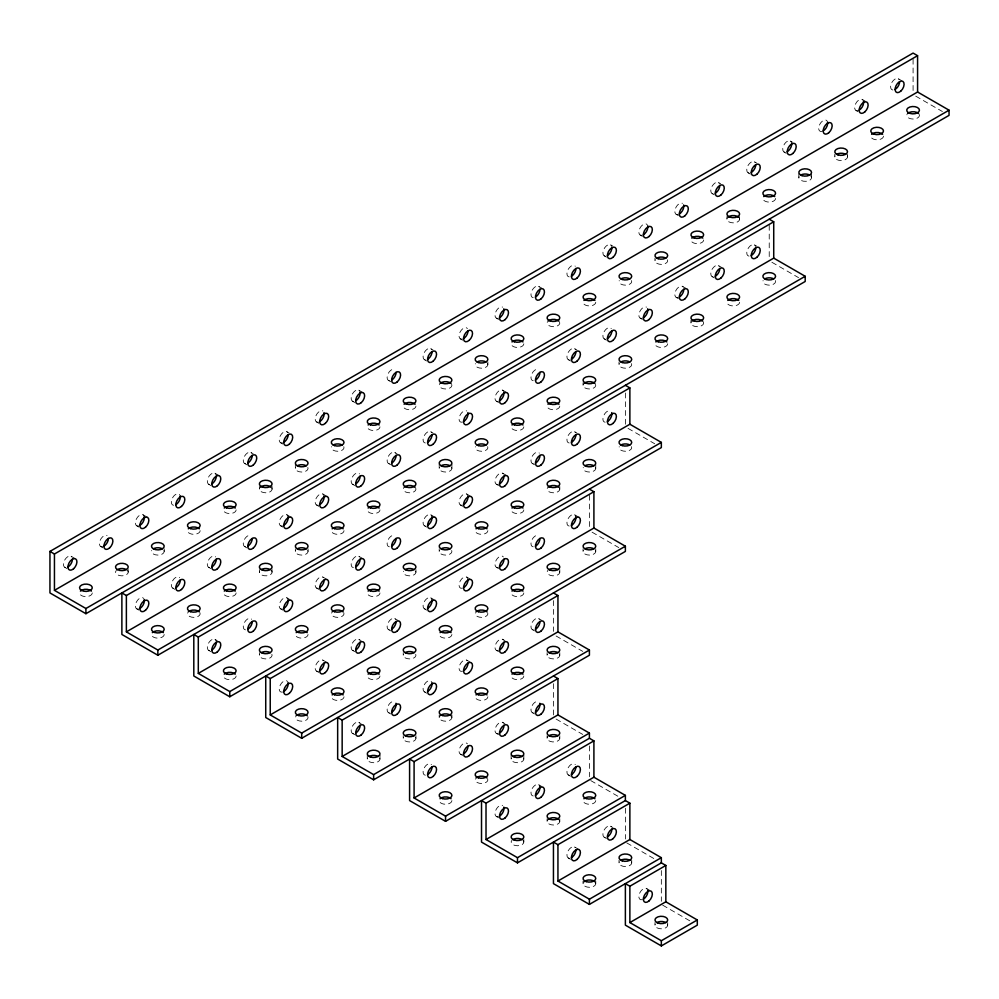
<?xml version="1.0" encoding="UTF-8"?>
<svg xmlns="http://www.w3.org/2000/svg" width="999" height="999" viewBox="0 0 999 999"><rect width="100%" height="100%" fill="white"/><g stroke="black" fill="none" stroke-linecap="round" stroke-linejoin="round"><path stroke-width="0.75" stroke-dasharray="5 3.75" d="M898.288 78.721L901.66 80.669M915.746 96.154L942.394 111.526M862.324 99.488L865.696 101.436M855.956 110.502L858.203 111.801M790.396 141.009L792.644 142.308M784.028 152.023L786.275 153.322M754.432 161.776L756.68 163.074M748.064 172.79L750.311 174.088M718.468 182.542L720.716 183.841M712.1 193.556L714.347 194.855M754.432 244.83L756.68 246.129M771.89 262.262L798.538 277.635M676.136 214.31L678.383 215.609M718.468 265.597L721.84 267.545M640.172 235.077L642.419 236.376M712.1 276.611L714.347 277.909M610.576 244.83L612.824 246.129M682.504 286.363L685.876 288.299M604.208 255.844L606.455 257.143M676.136 297.365L678.383 298.664M640.172 318.132L642.419 319.43M538.648 286.363L542.02 288.299M604.208 338.898L606.455 340.197M574.612 348.651L576.86 349.95M496.316 318.132L498.563 319.43M568.244 359.665L570.491 360.964M628.034 428.371L654.682 443.743M460.352 338.898L462.599 340.197M430.756 348.651L433.004 349.95M502.684 390.172L506.056 392.12M574.612 431.705L576.86 433.004M424.388 359.665L426.635 360.964M496.316 401.186L498.563 402.485M388.424 380.419L390.671 381.718M532.28 463.474L534.527 464.772M358.828 390.172L362.2 392.12M430.756 431.705L433.004 433.004M502.684 473.226L506.056 475.174M574.612 514.76L579.108 517.357M592.07 532.18L618.718 547.564M352.46 401.186L354.707 402.485M496.316 484.24L498.563 485.539M394.792 452.472L397.04 453.771M466.72 493.993L470.092 495.941M316.496 421.953L318.743 423.251M388.424 463.474L390.671 464.772M460.352 505.007L462.599 506.306M286.9 431.705L289.148 433.004M430.756 514.76L435.252 517.357M280.532 442.719L282.779 444.018M352.46 484.24L354.707 485.539M424.388 525.774L426.635 527.072M496.316 567.295L498.563 568.593M250.936 452.472L253.184 453.771M322.864 493.993L326.236 495.941M466.72 577.047L470.092 578.995M538.648 618.581L542.02 620.516M556.106 636.001L582.754 651.385M244.568 463.474L246.815 464.772M316.496 505.007L318.743 506.306M532.28 629.582L534.527 630.881M214.972 473.226L218.344 475.174M286.9 514.76L291.396 517.357M358.828 556.281L362.2 558.229M430.756 597.814L434.128 599.762M502.684 639.335L504.932 640.634M208.604 484.24L210.851 485.539M280.532 525.774L282.779 527.072M424.388 608.828L426.635 610.127M496.316 650.349L498.563 651.648M322.864 577.047L326.236 578.995M394.792 618.581L398.164 620.516M466.72 660.102L470.092 662.05M556.106 719.055L582.754 734.44M244.568 546.528L246.815 547.827M316.496 588.061L318.743 589.36M388.424 629.582L390.671 630.881M532.28 712.637L534.527 713.935M143.044 514.76L147.54 517.357M286.9 597.814L290.272 599.762M358.828 639.335L361.076 640.634M502.684 722.389L504.932 723.688M590.746 780.581L618.718 796.727M136.676 525.774L138.923 527.072M208.604 567.295L210.851 568.593M280.532 608.828L282.779 610.127M352.46 650.349L354.707 651.648M424.388 691.882L426.635 693.181M496.316 733.403L498.563 734.702M568.244 774.937L570.491 776.235M322.864 660.102L326.236 662.05M538.648 784.69L542.02 786.638M610.576 826.21L612.824 827.509M626.71 842.869L654.682 859.015M100.712 546.528L102.959 547.827M172.64 588.061L174.887 589.36M316.496 671.116L318.743 672.414M388.424 712.637L390.671 713.935M460.352 754.17L462.599 755.469M604.208 837.224L606.455 838.523M71.116 556.281L74.488 558.229M214.972 639.335L217.22 640.634M358.828 722.389L361.076 723.688M574.612 846.977L577.984 848.925M646.54 888.498L649.912 890.446M662.674 905.156L690.646 921.315M64.748 567.295L66.995 568.593M136.676 608.828L138.923 610.127M208.604 650.349L210.851 651.648M352.46 733.403L354.707 734.702M496.316 816.458L498.563 817.756M568.244 857.991L570.491 859.29M913.086 59.228L913.086 93.069M847.514 154.308L847.514 156.905M834.802 154.308L834.802 156.905M811.55 173.776L811.55 177.66M798.838 173.776L798.838 177.66M769.23 225.337L769.23 257.642M739.622 216.596L739.622 219.193M726.91 216.596L726.91 219.193M690.946 320.417L690.946 323.014M667.694 922.564L667.694 925.149M661.338 870.554L661.338 901.31M654.982 258.129L654.982 260.714M654.982 922.564L654.982 925.149M631.73 860.264L631.73 862.861M625.374 392.994L625.374 425.287M625.374 808.266L625.374 839.023M619.018 361.938L619.018 364.535M619.018 860.264L619.018 862.861M595.766 464.46L595.766 468.356M595.766 548.813L595.766 551.411M595.766 881.031L595.766 883.628M589.41 495.267L589.41 527.572M589.41 745.966L589.41 776.735M583.054 382.704L583.054 385.302M583.054 548.813L583.054 551.411M583.054 881.031L583.054 883.628M559.802 486.525L559.802 489.123M559.802 569.58L559.802 572.177M559.802 652.634L559.802 655.232M559.802 735.689L559.802 738.286M559.802 818.743L559.802 821.34M553.446 600.624L553.446 631.393M553.446 683.678L553.446 715.983M547.09 652.634L547.09 655.232M547.09 735.689L547.09 738.286M547.09 818.743L547.09 821.34M523.838 755.157L523.838 759.04M523.838 839.51L523.838 842.095M511.126 755.157L511.126 759.04M487.874 361.938L487.874 364.535M451.91 464.46L451.91 468.356M451.91 714.922L451.91 717.519M439.198 464.46L439.198 468.356M439.198 548.813L439.198 551.411M439.198 714.922L439.198 717.519M415.946 569.58L415.946 572.177M415.946 735.689L415.946 738.286M403.234 652.634L403.234 655.232M403.234 735.689L403.234 738.286M379.982 755.157L379.982 759.04M367.27 755.157L367.27 759.04M308.054 548.813L308.054 551.411M295.342 464.46L295.342 468.356M295.342 548.813L295.342 551.411M272.09 486.525L272.09 489.123M272.09 569.58L272.09 572.177M259.378 486.525L259.378 489.123M259.378 569.58L259.378 572.177M259.378 652.634L259.378 655.232M164.198 548.813L164.198 551.411M128.234 569.58L128.234 572.177M102.735 546.715A6.356 3.671 -60 0 1 100 540.684A6.356 3.671 -60 0 1 107.08 535.526M127.385 570.342A6.356 3.671 0 0 1 121.878 575.849A6.356 3.671 0 0 1 116.371 570.342M92.27 592.931A6.356 3.671 0 0 1 85.914 596.603A6.356 3.671 0 0 1 79.558 592.931M65.684 567.582A6.356 3.671 -60 0 1 64.748 559.952A6.356 3.671 -60 0 1 71.828 556.942M163.986 550.461A6.356 3.671 0 0 1 157.842 555.082A6.356 3.671 0 0 1 151.698 550.461M236.126 509.877A6.356 3.671 0 0 1 229.77 513.548A6.356 3.671 0 0 1 223.414 509.877M209.54 484.527A6.356 3.671 -60 0 1 209.053 476.198A6.356 3.671 -60 0 1 216.134 474.887M200.162 530.644A6.356 3.671 0 0 1 193.806 534.315A6.356 3.671 0 0 1 187.45 530.644M138.699 525.949A6.356 3.671 -60 0 1 136.289 519.168A6.356 3.671 -60 0 1 143.756 515.422M389.36 380.706A6.356 3.671 -60 0 1 388.037 373.813A6.356 3.671 -60 0 1 394.792 369.418M425.324 359.952A6.356 3.671 -60 0 1 424.388 352.322A6.356 3.671 -60 0 1 431.468 349.313M318.519 422.127A6.356 3.671 -60 0 1 315.784 416.096A6.356 3.671 -60 0 1 322.864 410.939M559.59 322.065A6.356 3.671 0 0 1 553.446 326.685A6.356 3.671 0 0 1 547.302 322.065M245.504 463.761A6.356 3.671 -60 0 1 244.568 456.143A6.356 3.671 -60 0 1 251.648 453.134M173.576 505.294A6.356 3.671 -60 0 1 172.64 497.664A6.356 3.671 -60 0 1 179.72 494.655M462.375 339.073A6.356 3.671 -60 0 1 459.965 332.292A6.356 3.671 -60 0 1 467.432 328.546M533.216 297.652A6.356 3.671 -60 0 1 532.28 290.022A6.356 3.671 -60 0 1 539.36 287.025M353.396 401.473A6.356 3.671 -60 0 1 352.46 393.843A6.356 3.671 -60 0 1 359.54 390.834M282.555 442.894A6.356 3.671 -60 0 1 280.145 436.113A6.356 3.671 -60 0 1 287.612 432.367M415.946 406.069A6.356 3.671 0 0 1 409.59 409.74A6.356 3.671 0 0 1 403.234 406.069M523.838 343.768A6.356 3.671 0 0 1 517.482 347.44A6.356 3.671 0 0 1 511.126 343.768M379.982 426.823A6.356 3.671 0 0 1 373.626 430.494A6.356 3.671 0 0 1 367.27 426.823M343.806 446.64A6.356 3.671 0 0 1 337.662 451.261A6.356 3.671 0 0 1 331.518 446.64M271.878 488.174A6.356 3.671 0 0 1 265.734 492.794A6.356 3.671 0 0 1 259.59 488.174M498.339 318.319A6.356 3.671 -60 0 1 495.604 312.275A6.356 3.671 -60 0 1 502.684 307.118M307.842 467.407A6.356 3.671 0 0 1 301.698 472.028A6.356 3.671 0 0 1 295.554 467.407M451.698 384.353A6.356 3.671 0 0 1 445.554 388.973A6.356 3.671 0 0 1 439.41 384.353M822.015 131.443A6.356 3.671 -60 0 1 819.605 124.65A6.356 3.671 -60 0 1 827.072 120.916M892.856 90.022A6.356 3.671 -60 0 1 891.92 82.393A6.356 3.671 -60 0 1 899 79.383M857.979 110.677A6.356 3.671 -60 0 1 855.569 103.896A6.356 3.671 -60 0 1 863.036 100.15M784.964 152.31A6.356 3.671 -60 0 1 784.477 143.981A6.356 3.671 -60 0 1 791.558 142.67M678.159 214.498A6.356 3.671 -60 0 1 675.424 208.466A6.356 3.671 -60 0 1 682.504 203.309M713.036 193.843A6.356 3.671 -60 0 1 712.1 186.214A6.356 3.671 -60 0 1 719.18 183.204M749 173.077A6.356 3.671 -60 0 1 748.064 165.447A6.356 3.671 -60 0 1 755.144 162.437M569.18 276.898A6.356 3.671 -60 0 1 568.244 269.268A6.356 3.671 -60 0 1 575.324 266.258M667.482 259.765A6.356 3.671 0 0 1 661.338 264.385A6.356 3.671 0 0 1 655.194 259.765M605.144 256.131A6.356 3.671 -60 0 1 604.657 247.802A6.356 3.671 -60 0 1 611.738 246.491M631.518 280.532A6.356 3.671 0 0 1 625.374 285.152A6.356 3.671 0 0 1 619.23 280.532M642.195 235.264A6.356 3.671 -60 0 1 639.785 228.471A6.356 3.671 -60 0 1 647.252 224.725M487.662 363.586A6.356 3.671 0 0 1 481.518 368.206A6.356 3.671 0 0 1 475.374 363.586M595.766 302.247A6.356 3.671 0 0 1 589.41 305.919A6.356 3.671 0 0 1 583.054 302.247M847.302 155.956A6.356 3.671 0 0 1 841.158 160.577A6.356 3.671 0 0 1 835.014 155.956M810.701 175.824A6.356 3.671 0 0 1 806.018 181.306A6.356 3.671 0 0 1 799.05 176.711M775.586 198.426A6.356 3.671 0 0 1 769.23 202.098A6.356 3.671 0 0 1 762.874 198.426M703.658 239.96A6.356 3.671 0 0 1 697.302 243.631A6.356 3.671 0 0 1 690.946 239.96M739.41 218.244A6.356 3.671 0 0 1 733.266 222.864A6.356 3.671 0 0 1 727.122 218.244M883.478 136.139A6.356 3.671 0 0 1 877.122 139.81A6.356 3.671 0 0 1 870.766 136.139M919.23 114.423A6.356 3.671 0 0 1 913.086 119.043A6.356 3.671 0 0 1 906.942 114.423M569.18 858.278A6.356 3.671 -60 0 1 568.244 850.649A6.356 3.671 -60 0 1 575.324 847.639M631.518 861.912A6.356 3.671 0 0 1 625.374 866.533A6.356 3.671 0 0 1 619.23 861.912M605.144 837.512A6.356 3.671 -60 0 1 604.208 829.882A6.356 3.671 -60 0 1 611.288 826.872M595.554 882.679A6.356 3.671 0 0 1 589.41 887.299A6.356 3.671 0 0 1 583.266 882.679M642.195 899.699A6.356 3.671 -60 0 1 639.785 892.906A6.356 3.671 -60 0 1 647.252 889.16M667.482 924.2A6.356 3.671 0 0 1 661.338 928.82A6.356 3.671 0 0 1 655.194 924.2M379.982 675.986A6.356 3.671 0 0 1 373.626 679.657A6.356 3.671 0 0 1 367.27 675.986M282.555 692.057A6.356 3.671 -60 0 1 280.145 685.277A6.356 3.671 -60 0 1 287.612 681.53M451.91 634.465A6.356 3.671 0 0 1 445.554 638.136A6.356 3.671 0 0 1 439.198 634.465M415.734 654.283A6.356 3.671 0 0 1 409.59 658.903A6.356 3.671 0 0 1 403.446 654.283M389.36 629.87A6.356 3.671 -60 0 1 388.424 622.252A6.356 3.671 -60 0 1 395.504 619.243M344.018 696.753A6.356 3.671 0 0 1 337.662 700.424A6.356 3.671 0 0 1 331.306 696.753M307.842 716.57A6.356 3.671 0 0 1 301.698 721.191A6.356 3.671 0 0 1 295.554 716.57M487.662 612.749A6.356 3.671 0 0 1 481.518 617.37A6.356 3.671 0 0 1 475.374 612.749M353.396 650.636A6.356 3.671 -60 0 1 352.46 643.006A6.356 3.671 -60 0 1 359.54 639.997M318.519 671.291A6.356 3.671 -60 0 1 316.109 664.51A6.356 3.671 -60 0 1 323.576 660.764M425.324 609.115A6.356 3.671 -60 0 1 424.388 601.485A6.356 3.671 -60 0 1 431.468 598.476M462.375 588.236A6.356 3.671 -60 0 1 460.352 580.719A6.356 3.671 -60 0 1 467.882 578.708M569.18 526.061A6.356 3.671 -60 0 1 568.244 518.431A6.356 3.671 -60 0 1 575.324 515.422M498.339 567.482A6.356 3.671 -60 0 1 495.929 560.689A6.356 3.671 -60 0 1 503.396 556.942M533.216 546.815A6.356 3.671 -60 0 1 531.893 539.922A6.356 3.671 -60 0 1 538.648 535.526M523.838 592.931A6.356 3.671 0 0 1 517.482 596.603A6.356 3.671 0 0 1 511.126 592.931M595.554 550.461A6.356 3.671 0 0 1 589.41 555.082A6.356 3.671 0 0 1 583.266 550.461M559.59 571.228A6.356 3.671 0 0 1 552.622 575.811A6.356 3.671 0 0 1 547.939 570.342M271.878 654.283A6.356 3.671 0 0 1 265.734 658.903A6.356 3.671 0 0 1 259.59 654.283M343.806 612.749A6.356 3.671 0 0 1 337.662 617.37A6.356 3.671 0 0 1 331.518 612.749M353.396 567.582A6.356 3.671 -60 0 1 352.46 559.952A6.356 3.671 -60 0 1 359.54 556.942M318.519 588.236A6.356 3.671 -60 0 1 316.109 581.455A6.356 3.671 -60 0 1 323.576 577.709M389.36 546.815A6.356 3.671 -60 0 1 388.037 539.922A6.356 3.671 -60 0 1 394.792 535.526M282.555 609.003A6.356 3.671 -60 0 1 280.145 602.222A6.356 3.671 -60 0 1 287.612 598.476M379.982 592.931A6.356 3.671 0 0 1 373.626 596.603A6.356 3.671 0 0 1 367.27 592.931M559.59 488.174A6.356 3.671 0 0 1 553.446 492.794A6.356 3.671 0 0 1 547.302 488.174M245.504 629.87A6.356 3.671 -60 0 1 244.568 622.252A6.356 3.671 -60 0 1 251.648 619.243M209.54 650.636A6.356 3.671 -60 0 1 209.053 642.307A6.356 3.671 -60 0 1 216.134 640.996M236.126 675.986A6.356 3.671 0 0 1 229.77 679.657A6.356 3.671 0 0 1 223.414 675.986M308.054 634.465A6.356 3.671 0 0 1 301.698 638.136A6.356 3.671 0 0 1 295.342 634.465M569.18 443.007A6.356 3.671 -60 0 1 568.244 435.377A6.356 3.671 -60 0 1 575.324 432.367M533.216 463.761A6.356 3.671 -60 0 1 532.28 456.143A6.356 3.671 -60 0 1 539.36 453.134M605.144 422.24A6.356 3.671 -60 0 1 603.821 415.347A6.356 3.671 -60 0 1 610.576 410.939M498.339 484.428A6.356 3.671 -60 0 1 495.929 477.634A6.356 3.671 -60 0 1 503.396 473.888M425.324 526.061A6.356 3.671 -60 0 1 424.388 518.431A6.356 3.671 -60 0 1 431.468 515.422M462.375 505.182A6.356 3.671 -60 0 1 459.965 498.401A6.356 3.671 -60 0 1 467.432 494.655M415.734 571.228A6.356 3.671 0 0 1 409.59 575.849A6.356 3.671 0 0 1 403.446 571.228M451.698 550.461A6.356 3.671 0 0 1 445.554 555.082A6.356 3.671 0 0 1 439.41 550.461M487.874 530.644A6.356 3.671 0 0 1 481.518 534.315A6.356 3.671 0 0 1 475.162 530.644M523.838 509.877A6.356 3.671 0 0 1 517.482 513.548A6.356 3.671 0 0 1 511.126 509.877M595.554 467.407A6.356 3.671 0 0 1 589.41 472.028A6.356 3.671 0 0 1 583.266 467.407M631.518 446.64A6.356 3.671 0 0 1 625.374 451.261A6.356 3.671 0 0 1 619.23 446.64M415.734 737.337A6.356 3.671 0 0 1 409.59 741.957A6.356 3.671 0 0 1 403.446 737.337M389.36 712.924A6.356 3.671 -60 0 1 388.037 706.031A6.356 3.671 -60 0 1 394.792 701.635M353.396 733.691A6.356 3.671 -60 0 1 352.46 726.061A6.356 3.671 -60 0 1 359.54 723.051M425.324 692.17A6.356 3.671 -60 0 1 424.388 684.54A6.356 3.671 -60 0 1 431.468 681.53M379.77 758.091A6.356 3.671 0 0 1 373.626 762.712A6.356 3.671 0 0 1 367.482 758.091M498.339 650.536A6.356 3.671 -60 0 1 495.929 643.743A6.356 3.671 -60 0 1 503.396 639.997M462.375 671.291A6.356 3.671 -60 0 1 459.965 664.51A6.356 3.671 -60 0 1 467.432 660.764M451.698 716.57A6.356 3.671 0 0 1 445.554 721.191A6.356 3.671 0 0 1 439.41 716.57M523.838 675.986A6.356 3.671 0 0 1 517.482 679.657A6.356 3.671 0 0 1 511.126 675.986M533.216 629.87A6.356 3.671 -60 0 1 532.28 622.252A6.356 3.671 -60 0 1 539.36 619.243M487.874 696.753A6.356 3.671 0 0 1 481.518 700.424A6.356 3.671 0 0 1 475.162 696.753M559.59 654.283A6.356 3.671 0 0 1 553.446 658.903A6.356 3.671 0 0 1 547.302 654.283M425.324 775.224A6.356 3.671 -60 0 1 424.388 767.594A6.356 3.671 -60 0 1 431.468 764.585M487.662 778.858A6.356 3.671 0 0 1 481.518 783.478A6.356 3.671 0 0 1 475.374 778.858M451.91 800.574A6.356 3.671 0 0 1 445.554 804.245A6.356 3.671 0 0 1 439.198 800.574M559.59 737.337A6.356 3.671 0 0 1 552.622 741.92A6.356 3.671 0 0 1 547.939 736.45M462.375 754.345A6.356 3.671 -60 0 1 459.965 747.564A6.356 3.671 -60 0 1 467.432 743.818M498.339 733.591A6.356 3.671 -60 0 1 495.929 726.797A6.356 3.671 -60 0 1 503.396 723.051M523.626 758.091A6.356 3.671 0 0 1 517.482 762.712A6.356 3.671 0 0 1 511.338 758.091M533.216 712.924A6.356 3.671 -60 0 1 531.893 706.031A6.356 3.671 -60 0 1 538.648 701.635M533.216 795.978A6.356 3.671 -60 0 1 532.28 788.361A6.356 3.671 -60 0 1 539.36 785.351M522.989 840.259A6.356 3.671 0 0 1 517.482 845.766A6.356 3.671 0 0 1 511.975 840.259M498.339 816.645A6.356 3.671 -60 0 1 495.604 810.601A6.356 3.671 -60 0 1 502.684 805.444M559.59 820.391A6.356 3.671 0 0 1 553.446 825.012A6.356 3.671 0 0 1 547.302 820.391M569.18 775.224A6.356 3.671 -60 0 1 568.244 767.594A6.356 3.671 -60 0 1 575.324 764.585M595.766 800.574A6.356 3.671 0 0 1 589.41 804.245A6.356 3.671 0 0 1 583.054 800.574M138.699 609.003A6.356 3.671 -60 0 1 136.289 602.222A6.356 3.671 -60 0 1 143.756 598.476M209.54 567.582A6.356 3.671 -60 0 1 208.604 559.952A6.356 3.671 -60 0 1 215.684 556.942M173.576 588.349A6.356 3.671 -60 0 1 172.64 580.719A6.356 3.671 -60 0 1 179.72 577.709M236.126 592.931A6.356 3.671 0 0 1 229.77 596.603A6.356 3.671 0 0 1 223.414 592.931M344.018 530.644A6.356 3.671 0 0 1 337.662 534.315A6.356 3.671 0 0 1 331.306 530.644M245.504 546.815A6.356 3.671 -60 0 1 244.181 539.922A6.356 3.671 -60 0 1 250.936 535.526M164.198 634.465A6.356 3.671 0 0 1 157.842 638.136A6.356 3.671 0 0 1 151.486 634.465M199.95 612.749A6.356 3.671 0 0 1 193.806 617.37A6.356 3.671 0 0 1 187.662 612.749M498.339 401.373A6.356 3.671 -60 0 1 495.929 394.58A6.356 3.671 -60 0 1 503.396 390.834M559.802 406.069A6.356 3.671 0 0 1 553.446 409.74A6.356 3.671 0 0 1 547.09 406.069M307.842 550.461A6.356 3.671 0 0 1 301.698 555.082A6.356 3.671 0 0 1 295.554 550.461M533.216 380.706A6.356 3.671 -60 0 1 531.893 373.813A6.356 3.671 -60 0 1 538.648 369.418M271.241 570.342A6.356 3.671 0 0 1 266.558 575.811A6.356 3.671 0 0 1 259.59 571.228M282.555 525.949A6.356 3.671 -60 0 1 280.145 519.168A6.356 3.671 -60 0 1 287.612 515.422M318.519 505.182A6.356 3.671 -60 0 1 316.109 498.401A6.356 3.671 -60 0 1 323.576 494.655M425.324 443.007A6.356 3.671 -60 0 1 424.388 435.377A6.356 3.671 -60 0 1 431.468 432.367M353.396 484.527A6.356 3.671 -60 0 1 352.46 476.898A6.356 3.671 -60 0 1 359.54 473.888M389.36 463.761A6.356 3.671 -60 0 1 388.424 456.143A6.356 3.671 -60 0 1 395.504 453.134M451.698 467.407A6.356 3.671 0 0 1 445.554 472.028A6.356 3.671 0 0 1 439.41 467.407M379.982 509.877A6.356 3.671 0 0 1 373.626 513.548A6.356 3.671 0 0 1 367.27 509.877M415.734 488.174A6.356 3.671 0 0 1 409.59 492.794A6.356 3.671 0 0 1 403.446 488.174M462.375 422.127A6.356 3.671 -60 0 1 459.64 416.096A6.356 3.671 -60 0 1 466.72 410.939M487.662 446.64A6.356 3.671 0 0 1 481.518 451.261A6.356 3.671 0 0 1 475.374 446.64M667.694 343.768A6.356 3.671 0 0 1 661.338 347.44A6.356 3.671 0 0 1 654.982 343.768M523.838 426.823A6.356 3.671 0 0 1 517.482 430.494A6.356 3.671 0 0 1 511.126 426.823M569.18 359.952A6.356 3.671 -60 0 1 568.244 352.322A6.356 3.671 -60 0 1 575.324 349.313M631.518 363.586A6.356 3.671 0 0 1 625.374 368.206A6.356 3.671 0 0 1 619.23 363.586M595.554 384.353A6.356 3.671 0 0 1 589.41 388.973A6.356 3.671 0 0 1 583.266 384.353M605.144 339.185A6.356 3.671 -60 0 1 604.208 331.556A6.356 3.671 -60 0 1 611.288 328.546M642.195 318.319A6.356 3.671 -60 0 1 639.46 312.275A6.356 3.671 -60 0 1 646.54 307.118M749 256.131A6.356 3.671 -60 0 1 748.513 247.802A6.356 3.671 -60 0 1 755.594 246.491M678.159 297.552A6.356 3.671 -60 0 1 675.749 290.759A6.356 3.671 -60 0 1 683.216 287.025M713.036 276.898A6.356 3.671 -60 0 1 712.1 269.268A6.356 3.671 -60 0 1 719.18 266.258M703.446 322.065A6.356 3.671 0 0 1 697.302 326.685A6.356 3.671 0 0 1 691.158 322.065M739.622 302.247A6.356 3.671 0 0 1 733.266 305.919A6.356 3.671 0 0 1 726.91 302.247M775.374 280.532A6.356 3.671 0 0 1 769.23 285.152A6.356 3.671 0 0 1 763.086 280.532"/><path stroke-width="1.5" d="M917.582 92.008L949.05 110.177L949.05 115.372L85.914 613.698L49.95 592.931L49.95 551.411L913.086 53.084L917.582 55.682L917.582 92.008L54.446 590.347L54.446 554.008L917.582 55.682M54.446 590.347L85.914 608.503L949.05 110.177M126.374 595.529L773.726 221.79L773.726 258.129L126.374 631.868L126.374 595.529L121.878 592.931L121.878 634.465L157.842 655.232L805.194 281.481L805.194 276.286L773.726 258.129M126.374 631.868L157.842 650.037L805.194 276.286M198.302 637.062L629.87 387.899L629.87 424.238L198.302 673.401L198.302 637.062L193.806 634.465L193.806 675.986L229.77 696.753L661.338 447.589L661.338 442.395L629.87 424.238M198.302 673.401L229.77 691.558L661.338 442.395M270.23 678.583L593.906 491.708L593.906 528.046L270.23 714.922L270.23 678.583L265.734 675.986L265.734 717.519L301.698 738.286L625.374 551.411L625.374 546.216L593.906 528.046M270.23 714.922L301.698 733.091L625.374 546.216M342.158 720.117L557.942 595.529L557.942 631.868L342.158 756.455L342.158 720.117L337.662 717.519L337.662 759.04L373.626 779.807L589.41 655.232L589.41 650.037L557.942 631.868M342.158 756.455L373.626 774.612L589.41 650.037M414.086 761.638L557.942 678.583L557.942 714.922L414.086 797.976L414.086 761.638L409.59 759.04L409.59 800.574L445.554 821.34L589.41 738.286L593.906 740.871L593.906 777.21L486.014 839.51L486.014 803.171L593.906 740.871M414.086 797.976L445.554 816.146L589.41 733.091L589.41 738.286M486.014 839.51L517.482 857.679L625.374 795.379L625.374 800.574L517.482 862.861L481.518 842.095L481.518 800.574L486.014 803.171M557.942 844.692L629.87 803.171L629.87 839.51L557.942 881.031L557.942 844.692L553.446 842.095L553.446 883.628L589.41 904.395L661.338 862.861L665.834 865.459L665.834 901.797L629.87 922.564L629.87 886.225L665.834 865.459M557.942 881.031L589.41 899.2L661.338 857.679L661.338 862.861M629.87 922.564L661.338 940.733L697.302 919.967L697.302 925.149L661.338 945.916L625.374 925.149L625.374 883.628L629.87 886.225M769.23 219.193L773.726 221.79M625.374 385.302L629.87 387.899M589.41 489.123L593.906 491.708M553.446 592.931L557.942 595.529M553.446 675.986L557.942 678.583M557.942 714.922L589.41 733.091M593.906 777.21L625.374 795.379M625.374 800.574L629.87 803.171M629.87 839.51L661.338 857.679M665.834 901.797L697.302 919.967M49.95 551.411L54.446 554.008M661.338 940.733L661.338 945.916M589.41 899.2L589.41 904.395M517.482 857.679L517.482 862.861M445.554 816.146L445.554 821.34M373.626 774.612L373.626 779.807M301.698 733.091L301.698 738.286M229.77 691.558L229.77 696.753M157.842 650.037L157.842 655.232M85.914 608.503L85.914 613.698M80.407 591.096A6.356 3.671 0 0 1 91.421 591.096M117.383 569.58A6.356 3.671 0 0 0 128.022 567.932A6.356 3.671 0 0 0 120.23 563.436A6.356 3.671 0 0 0 117.383 569.58A6.356 3.671 0 0 1 126.374 569.58M72.427 559.19A6.356 3.671 -60 0 1 67.932 566.982M153.346 548.813A6.356 3.671 0 0 0 163.986 547.165A6.356 3.671 0 0 0 156.194 542.669A6.356 3.671 0 0 0 153.346 548.813A6.356 3.671 0 0 1 162.338 548.813M216.284 476.136A6.356 3.671 -60 0 1 211.788 483.928M396.103 372.327A6.356 3.671 -60 0 1 391.608 380.107M108.391 538.436A6.356 3.671 -60 0 1 103.896 546.216M511.975 341.933A6.356 3.671 0 0 1 522.989 341.933M144.206 516.408A6.356 3.671 -60 0 1 139.86 525.449M359.99 391.833A6.356 3.671 -60 0 1 355.644 400.874M432.067 351.561A6.356 3.671 -60 0 1 427.572 359.34M252.248 455.382A6.356 3.671 -60 0 1 247.752 463.161M503.846 308.778A6.356 3.671 -60 0 1 499.5 317.819M324.026 412.599A6.356 3.671 -60 0 1 319.68 421.64M547.939 321.178A6.356 3.671 0 0 1 558.953 321.178M468.032 330.794A6.356 3.671 -60 0 1 463.536 338.586M224.263 508.041A6.356 3.671 0 0 1 235.277 508.041M288.212 434.615A6.356 3.671 -60 0 1 283.716 442.395M404.083 404.233A6.356 3.671 0 0 1 415.097 404.233M260.227 487.287A6.356 3.671 0 0 1 271.241 487.287M368.119 424.987A6.356 3.671 0 0 1 379.133 424.987M180.17 495.654A6.356 3.671 -60 0 1 175.824 504.695M188.299 528.808A6.356 3.671 0 0 1 199.313 528.808M583.903 300.412A6.356 3.671 0 0 1 594.917 300.412M297.202 465.759A6.356 3.671 0 0 1 306.193 465.759M333.167 444.992A6.356 3.671 0 0 1 342.158 444.992M440.047 383.466A6.356 3.671 0 0 1 451.061 383.466M827.522 121.903A6.356 3.671 -60 0 1 823.176 130.944M899.6 81.631A6.356 3.671 -60 0 1 895.104 89.423M791.707 143.918A6.356 3.671 -60 0 1 787.212 151.711M863.486 101.136A6.356 3.671 -60 0 1 859.14 110.177M477.023 361.938A6.356 3.671 0 0 1 486.014 361.938M719.779 185.452A6.356 3.671 -60 0 1 715.284 193.232M683.666 204.957A6.356 3.671 -60 0 1 679.32 213.998M755.744 164.685A6.356 3.671 -60 0 1 751.248 172.477M539.959 289.273A6.356 3.671 -60 0 1 535.464 297.053M575.923 268.506A6.356 3.671 -60 0 1 571.428 276.286M656.842 258.129A6.356 3.671 0 0 1 665.834 258.129M611.888 247.74A6.356 3.671 -60 0 1 607.392 255.532M647.702 225.724A6.356 3.671 -60 0 1 643.356 234.765M836.663 154.308A6.356 3.671 0 0 1 845.654 154.308M691.795 238.124A6.356 3.671 0 0 1 702.809 238.124M800.699 175.075A6.356 3.671 0 0 1 809.689 175.075M620.879 278.883A6.356 3.671 0 0 1 629.87 278.883M763.723 196.591A6.356 3.671 0 0 1 774.737 196.591M727.759 217.357A6.356 3.671 0 0 1 738.773 217.357M871.615 134.303A6.356 3.671 0 0 1 882.629 134.303M907.579 113.536A6.356 3.671 0 0 1 918.593 113.536M620.879 860.264A6.356 3.671 0 0 1 629.87 860.264M583.903 881.792A6.356 3.671 0 0 1 594.917 881.792M611.888 829.12A6.356 3.671 -60 0 1 607.392 836.912M575.923 849.887A6.356 3.671 -60 0 1 571.428 857.666M647.702 890.159A6.356 3.671 -60 0 1 643.356 899.2M656.842 922.564A6.356 3.671 0 0 1 665.834 922.564M296.191 715.684A6.356 3.671 0 0 1 307.205 715.684M405.094 652.634A6.356 3.671 0 0 1 414.086 652.634M288.062 682.517A6.356 3.671 -60 0 1 283.716 691.558M324.176 663.011A6.356 3.671 -60 0 1 319.68 670.804M332.155 694.917A6.356 3.671 0 0 1 343.169 694.917M360.139 642.245A6.356 3.671 -60 0 1 355.644 650.037M431.918 599.462A6.356 3.671 -60 0 1 427.572 608.503M396.103 621.49A6.356 3.671 -60 0 1 391.608 629.27M368.119 674.15A6.356 3.671 0 0 1 379.133 674.15M440.047 632.629A6.356 3.671 0 0 1 451.061 632.629M468.032 579.957A6.356 3.671 -60 0 1 463.536 587.749M575.774 516.408A6.356 3.671 -60 0 1 571.428 525.449M503.996 559.19A6.356 3.671 -60 0 1 499.5 566.982M539.959 538.436A6.356 3.671 -60 0 1 535.464 546.216M511.975 591.096A6.356 3.671 0 0 1 522.989 591.096M584.914 548.813A6.356 3.671 0 0 1 593.906 548.813M548.951 569.58A6.356 3.671 0 0 1 557.942 569.58M476.011 611.863A6.356 3.671 0 0 1 487.025 611.863M324.176 579.957A6.356 3.671 -60 0 1 319.68 587.749M332.155 611.863A6.356 3.671 0 0 1 343.169 611.863M360.139 559.19A6.356 3.671 -60 0 1 355.644 566.982M396.103 538.436A6.356 3.671 -60 0 1 391.608 546.216M261.238 652.634A6.356 3.671 0 0 1 270.23 652.634M296.191 632.629A6.356 3.671 0 0 1 307.205 632.629M288.062 599.462A6.356 3.671 -60 0 1 283.716 608.503M252.248 621.49A6.356 3.671 -60 0 1 247.752 629.27M224.263 674.15A6.356 3.671 0 0 1 235.277 674.15M547.939 487.287A6.356 3.671 0 0 1 558.953 487.287M368.119 591.096A6.356 3.671 0 0 1 379.133 591.096M575.923 434.615A6.356 3.671 -60 0 1 571.428 442.395M216.284 642.245A6.356 3.671 -60 0 1 211.788 650.037M539.959 455.382A6.356 3.671 -60 0 1 535.464 463.161M611.738 412.599A6.356 3.671 -60 0 1 607.392 421.64M503.996 476.136A6.356 3.671 -60 0 1 499.5 483.928M431.918 516.408A6.356 3.671 -60 0 1 427.572 525.449M467.882 495.654A6.356 3.671 -60 0 1 463.536 504.695M405.094 569.58A6.356 3.671 0 0 1 414.086 569.58M476.011 528.808A6.356 3.671 0 0 1 487.025 528.808M441.058 548.813A6.356 3.671 0 0 1 450.049 548.813M511.975 508.041A6.356 3.671 0 0 1 522.989 508.041M584.914 465.759A6.356 3.671 0 0 1 593.906 465.759M620.879 444.992A6.356 3.671 0 0 1 629.87 444.992M405.094 735.689A6.356 3.671 0 0 1 414.086 735.689M511.975 674.15A6.356 3.671 0 0 1 522.989 674.15M369.131 756.455A6.356 3.671 0 0 1 378.122 756.455M395.954 703.284A6.356 3.671 -60 0 1 391.608 712.324M431.918 682.517A6.356 3.671 -60 0 1 427.572 691.558M360.139 725.299A6.356 3.671 -60 0 1 355.644 733.091M440.047 715.684A6.356 3.671 0 0 1 451.061 715.684M503.996 642.245A6.356 3.671 -60 0 1 499.5 650.037M468.032 663.011A6.356 3.671 -60 0 1 463.536 670.804M476.011 694.917A6.356 3.671 0 0 1 487.025 694.917M539.959 621.49A6.356 3.671 -60 0 1 535.464 629.27M548.951 652.634A6.356 3.671 0 0 1 557.942 652.634M476.011 777.971A6.356 3.671 0 0 1 487.025 777.971M440.047 798.738A6.356 3.671 0 0 1 451.061 798.738M468.032 746.066A6.356 3.671 -60 0 1 463.536 753.858M432.067 766.832A6.356 3.671 -60 0 1 427.572 774.612M512.986 756.455A6.356 3.671 0 0 1 521.977 756.455M548.951 735.689A6.356 3.671 0 0 1 557.942 735.689M503.996 725.299A6.356 3.671 -60 0 1 499.5 733.091M539.81 703.284A6.356 3.671 -60 0 1 535.464 712.324M503.846 807.105A6.356 3.671 -60 0 1 499.5 816.146M512.986 839.51A6.356 3.671 0 0 1 521.977 839.51M539.81 786.338A6.356 3.671 -60 0 1 535.464 795.379M575.923 766.832A6.356 3.671 -60 0 1 571.428 774.612M547.939 819.505A6.356 3.671 0 0 1 558.953 819.505M583.903 798.738A6.356 3.671 0 0 1 594.917 798.738M152.335 632.629A6.356 3.671 0 0 1 163.349 632.629M144.206 599.462A6.356 3.671 -60 0 1 139.86 608.503M224.263 591.096A6.356 3.671 0 0 1 235.277 591.096M180.32 579.957A6.356 3.671 -60 0 1 175.824 587.749M216.284 559.19A6.356 3.671 -60 0 1 211.788 566.982M297.202 548.813A6.356 3.671 0 0 1 306.193 548.813M261.238 569.58A6.356 3.671 0 0 1 270.23 569.58M252.248 538.436A6.356 3.671 -60 0 1 247.752 546.216M188.299 611.863A6.356 3.671 0 0 1 199.313 611.863M467.882 412.599A6.356 3.671 -60 0 1 463.536 421.64M547.939 404.233A6.356 3.671 0 0 1 558.953 404.233M288.062 516.408A6.356 3.671 -60 0 1 283.716 525.449M503.846 391.833A6.356 3.671 -60 0 1 499.5 400.874M324.026 495.654A6.356 3.671 -60 0 1 319.68 504.695M432.067 434.615A6.356 3.671 -60 0 1 427.572 442.395M360.139 476.136A6.356 3.671 -60 0 1 355.644 483.928M396.103 455.382A6.356 3.671 -60 0 1 391.608 463.161M332.155 528.808A6.356 3.671 0 0 1 343.169 528.808M368.119 508.041A6.356 3.671 0 0 1 379.133 508.041M441.058 465.759A6.356 3.671 0 0 1 450.049 465.759M404.083 487.287A6.356 3.671 0 0 1 415.097 487.287M477.023 444.992A6.356 3.671 0 0 1 486.014 444.992M620.879 361.938A6.356 3.671 0 0 1 629.87 361.938M583.903 383.466A6.356 3.671 0 0 1 594.917 383.466M539.959 372.327A6.356 3.671 -60 0 1 535.464 380.107M575.923 351.561A6.356 3.671 -60 0 1 571.428 359.34M511.975 424.987A6.356 3.671 0 0 1 522.989 424.987M611.888 330.794A6.356 3.671 -60 0 1 607.392 338.586M647.702 308.778A6.356 3.671 -60 0 1 643.356 317.819M755.744 247.74A6.356 3.671 -60 0 1 751.248 255.532M683.816 289.273A6.356 3.671 -60 0 1 679.32 297.053M719.779 268.506A6.356 3.671 -60 0 1 715.284 276.286M655.831 341.933A6.356 3.671 0 0 1 666.845 341.933M691.795 321.178A6.356 3.671 0 0 1 702.809 321.178M727.759 300.412A6.356 3.671 0 0 1 738.773 300.412M764.735 278.883A6.356 3.671 0 0 1 773.726 278.883M81.419 590.347A6.356 3.671 0 0 0 92.058 588.698A6.356 3.671 0 0 0 84.266 584.203A6.356 3.671 0 0 0 81.419 590.347M109.553 547.964A6.356 3.671 -60 0 0 111.576 538.111A6.356 3.671 -60 0 0 104.046 544.792A6.356 3.671 -60 0 0 109.553 547.964M73.589 568.731A6.356 3.671 -60 0 0 75.612 558.878A6.356 3.671 -60 0 0 68.082 565.546A6.356 3.671 -60 0 0 73.589 568.731M145.517 527.197A6.356 3.671 -60 0 0 147.54 517.357A6.356 3.671 -60 0 0 140.01 524.025A6.356 3.671 -60 0 0 145.517 527.197M226.586 507.867A6.356 3.671 0 0 0 236.126 504.695A6.356 3.671 0 0 0 226.586 501.51A6.356 3.671 0 0 0 226.586 507.867M217.445 485.676A6.356 3.671 -60 0 0 219.468 475.824A6.356 3.671 -60 0 0 211.938 482.492A6.356 3.671 -60 0 0 217.445 485.676M190.622 528.633A6.356 3.671 0 0 0 200.162 525.449A6.356 3.671 0 0 0 190.622 522.277A6.356 3.671 0 0 0 190.622 528.633M514.298 341.758A6.356 3.671 0 0 0 523.838 338.586A6.356 3.671 0 0 0 514.298 335.402A6.356 3.671 0 0 0 514.298 341.758M541.121 298.801A6.356 3.671 -60 0 0 543.144 288.948A6.356 3.671 -60 0 0 535.614 295.617A6.356 3.671 -60 0 0 541.121 298.801M505.157 319.568A6.356 3.671 -60 0 0 507.18 309.715A6.356 3.671 -60 0 0 499.65 316.383A6.356 3.671 -60 0 0 505.157 319.568M181.481 506.443A6.356 3.671 -60 0 0 183.504 496.59A6.356 3.671 -60 0 0 175.974 503.259A6.356 3.671 -60 0 0 181.481 506.443M550.262 320.991A6.356 3.671 0 0 0 559.802 317.819A6.356 3.671 0 0 0 550.262 314.635A6.356 3.671 0 0 0 550.262 320.991M406.406 404.046A6.356 3.671 0 0 0 415.946 400.874A6.356 3.671 0 0 0 406.406 397.689A6.356 3.671 0 0 0 406.406 404.046M253.409 464.91A6.356 3.671 -60 0 0 255.432 455.057A6.356 3.671 -60 0 0 247.902 461.738A6.356 3.671 -60 0 0 253.409 464.91M262.55 487.112A6.356 3.671 0 0 0 272.09 483.928A6.356 3.671 0 0 0 262.55 480.744A6.356 3.671 0 0 0 262.55 487.112M370.442 424.812A6.356 3.671 0 0 0 379.982 421.64A6.356 3.671 0 0 0 370.442 418.456A6.356 3.671 0 0 0 370.442 424.812M334.478 445.579A6.356 3.671 0 0 0 344.018 442.395A6.356 3.671 0 0 0 334.478 439.223A6.356 3.671 0 0 0 334.478 445.579M289.373 444.143A6.356 3.671 -60 0 0 291.396 434.303A6.356 3.671 -60 0 0 283.866 440.971A6.356 3.671 -60 0 0 289.373 444.143M298.514 466.346A6.356 3.671 0 0 0 308.054 463.161A6.356 3.671 0 0 0 298.514 459.99A6.356 3.671 0 0 0 298.514 466.346M325.337 423.389A6.356 3.671 -60 0 0 327.36 413.536A6.356 3.671 -60 0 0 319.83 420.204A6.356 3.671 -60 0 0 325.337 423.389M361.301 402.622A6.356 3.671 -60 0 0 363.324 392.769A6.356 3.671 -60 0 0 355.794 399.438A6.356 3.671 -60 0 0 361.301 402.622M433.229 361.089A6.356 3.671 -60 0 0 435.252 351.248A6.356 3.671 -60 0 0 427.722 357.917A6.356 3.671 -60 0 0 433.229 361.089M397.265 381.855A6.356 3.671 -60 0 0 399.288 372.003A6.356 3.671 -60 0 0 391.758 378.671A6.356 3.671 -60 0 0 397.265 381.855M658.154 258.704A6.356 3.671 0 0 0 667.694 255.532A6.356 3.671 0 0 0 658.154 252.347A6.356 3.671 0 0 0 658.154 258.704M442.37 383.291A6.356 3.671 0 0 0 451.91 380.107A6.356 3.671 0 0 0 442.37 376.935A6.356 3.671 0 0 0 442.37 383.291M469.193 340.334A6.356 3.671 -60 0 0 471.216 330.482A6.356 3.671 -60 0 0 463.686 337.15A6.356 3.671 -60 0 0 469.193 340.334M478.334 362.525A6.356 3.671 0 0 0 487.874 359.34A6.356 3.671 0 0 0 478.334 356.168A6.356 3.671 0 0 0 478.334 362.525M684.977 215.747A6.356 3.671 -60 0 0 687 205.894A6.356 3.671 -60 0 0 679.47 212.562A6.356 3.671 -60 0 0 684.977 215.747M649.013 236.513A6.356 3.671 -60 0 0 651.036 226.661A6.356 3.671 -60 0 0 643.506 233.329A6.356 3.671 -60 0 0 649.013 236.513M613.049 257.28A6.356 3.671 -60 0 0 615.072 247.427A6.356 3.671 -60 0 0 607.542 254.096A6.356 3.671 -60 0 0 613.049 257.28M577.085 278.034A6.356 3.671 -60 0 0 579.108 268.194A6.356 3.671 -60 0 0 571.578 274.862A6.356 3.671 -60 0 0 577.085 278.034M792.869 153.459A6.356 3.671 -60 0 0 794.892 143.606A6.356 3.671 -60 0 0 787.362 150.275A6.356 3.671 -60 0 0 792.869 153.459M756.905 174.226A6.356 3.671 -60 0 0 758.928 164.373A6.356 3.671 -60 0 0 751.398 171.041A6.356 3.671 -60 0 0 756.905 174.226M720.941 194.98A6.356 3.671 -60 0 0 722.964 185.14A6.356 3.671 -60 0 0 715.434 191.808A6.356 3.671 -60 0 0 720.941 194.98M828.833 132.692A6.356 3.671 -60 0 0 830.856 122.84A6.356 3.671 -60 0 0 823.326 129.508A6.356 3.671 -60 0 0 828.833 132.692M864.797 111.925A6.356 3.671 -60 0 0 866.82 102.085A6.356 3.671 -60 0 0 859.29 108.754A6.356 3.671 -60 0 0 864.797 111.925M900.761 91.171A6.356 3.671 -60 0 0 902.784 81.319A6.356 3.671 -60 0 0 895.254 87.987A6.356 3.671 -60 0 0 900.761 91.171M622.19 279.47A6.356 3.671 0 0 0 631.73 276.286A6.356 3.671 0 0 0 622.19 273.114A6.356 3.671 0 0 0 622.19 279.47M586.226 300.237A6.356 3.671 0 0 0 595.766 297.053A6.356 3.671 0 0 0 586.226 293.881A6.356 3.671 0 0 0 586.226 300.237M837.974 154.882A6.356 3.671 0 0 0 847.514 151.711A6.356 3.671 0 0 0 837.974 148.526A6.356 3.671 0 0 0 837.974 154.882M694.118 237.937A6.356 3.671 0 0 0 703.658 234.765A6.356 3.671 0 0 0 694.118 231.581A6.356 3.671 0 0 0 694.118 237.937M802.01 175.649A6.356 3.671 0 0 0 811.55 172.477A6.356 3.671 0 0 0 802.01 169.293A6.356 3.671 0 0 0 802.01 175.649M766.046 196.416A6.356 3.671 0 0 0 775.586 193.232A6.356 3.671 0 0 0 766.046 190.06A6.356 3.671 0 0 0 766.046 196.416M730.082 217.183A6.356 3.671 0 0 0 739.622 213.998A6.356 3.671 0 0 0 730.082 210.826A6.356 3.671 0 0 0 730.082 217.183M873.938 134.128A6.356 3.671 0 0 0 883.478 130.944A6.356 3.671 0 0 0 873.938 127.772A6.356 3.671 0 0 0 873.938 134.128M909.902 113.362A6.356 3.671 0 0 0 919.442 110.177A6.356 3.671 0 0 0 909.902 107.005A6.356 3.671 0 0 0 909.902 113.362M577.085 859.415A6.356 3.671 -60 0 0 579.108 849.575A6.356 3.671 -60 0 0 571.578 856.243A6.356 3.671 -60 0 0 577.085 859.415M613.049 838.661A6.356 3.671 -60 0 0 615.072 828.808A6.356 3.671 -60 0 0 607.542 835.476A6.356 3.671 -60 0 0 613.049 838.661M622.19 860.851A6.356 3.671 0 0 0 631.73 857.679A6.356 3.671 0 0 0 622.19 854.495A6.356 3.671 0 0 0 622.19 860.851M586.226 881.618A6.356 3.671 0 0 0 595.766 878.433A6.356 3.671 0 0 0 586.226 875.261A6.356 3.671 0 0 0 586.226 881.618M658.154 923.138A6.356 3.671 0 0 0 667.694 919.967A6.356 3.671 0 0 0 658.154 916.782A6.356 3.671 0 0 0 658.154 923.138M649.013 900.948A6.356 3.671 -60 0 0 651.036 891.096A6.356 3.671 -60 0 0 643.506 897.764A6.356 3.671 -60 0 0 649.013 900.948M334.478 694.742A6.356 3.671 0 0 0 344.018 691.558A6.356 3.671 0 0 0 334.478 688.386A6.356 3.671 0 0 0 334.478 694.742M298.514 715.509A6.356 3.671 0 0 0 308.054 712.324A6.356 3.671 0 0 0 298.514 709.153A6.356 3.671 0 0 0 298.514 715.509M361.301 651.785A6.356 3.671 -60 0 0 363.324 641.932A6.356 3.671 -60 0 0 355.794 648.601A6.356 3.671 -60 0 0 361.301 651.785M370.442 673.975A6.356 3.671 0 0 0 379.982 670.804A6.356 3.671 0 0 0 370.442 667.619A6.356 3.671 0 0 0 370.442 673.975M289.373 693.306A6.356 3.671 -60 0 0 291.396 683.466A6.356 3.671 -60 0 0 283.866 690.134A6.356 3.671 -60 0 0 289.373 693.306M442.37 632.454A6.356 3.671 0 0 0 451.91 629.27A6.356 3.671 0 0 0 442.37 626.098A6.356 3.671 0 0 0 442.37 632.454M406.406 653.221A6.356 3.671 0 0 0 415.946 650.037A6.356 3.671 0 0 0 406.406 646.852A6.356 3.671 0 0 0 406.406 653.221M397.265 631.018A6.356 3.671 -60 0 0 399.288 621.166A6.356 3.671 -60 0 0 391.758 627.847A6.356 3.671 -60 0 0 397.265 631.018M478.334 611.688A6.356 3.671 0 0 0 487.874 608.503A6.356 3.671 0 0 0 478.334 605.332A6.356 3.671 0 0 0 478.334 611.688M325.337 672.552A6.356 3.671 -60 0 0 327.36 662.699A6.356 3.671 -60 0 0 319.83 669.367A6.356 3.671 -60 0 0 325.337 672.552M433.229 610.252A6.356 3.671 -60 0 0 435.252 600.411A6.356 3.671 -60 0 0 427.722 607.08A6.356 3.671 -60 0 0 433.229 610.252M577.085 527.197A6.356 3.671 -60 0 0 579.108 517.357A6.356 3.671 -60 0 0 571.578 524.025A6.356 3.671 -60 0 0 577.085 527.197M541.121 547.964A6.356 3.671 -60 0 0 543.144 538.111A6.356 3.671 -60 0 0 535.614 544.792A6.356 3.671 -60 0 0 541.121 547.964M505.157 568.731A6.356 3.671 -60 0 0 507.18 558.878A6.356 3.671 -60 0 0 499.65 565.546A6.356 3.671 -60 0 0 505.157 568.731M469.193 589.497A6.356 3.671 -60 0 0 471.216 579.645A6.356 3.671 -60 0 0 463.686 586.313A6.356 3.671 -60 0 0 469.193 589.497M514.298 590.921A6.356 3.671 0 0 0 523.838 587.749A6.356 3.671 0 0 0 514.298 584.565A6.356 3.671 0 0 0 514.298 590.921M586.226 549.4A6.356 3.671 0 0 0 595.766 546.216A6.356 3.671 0 0 0 586.226 543.044A6.356 3.671 0 0 0 586.226 549.4M550.262 570.167A6.356 3.671 0 0 0 559.802 566.982A6.356 3.671 0 0 0 550.262 563.798A6.356 3.671 0 0 0 550.262 570.167M334.478 611.688A6.356 3.671 0 0 0 344.018 608.503A6.356 3.671 0 0 0 334.478 605.332A6.356 3.671 0 0 0 334.478 611.688M262.55 653.221A6.356 3.671 0 0 0 272.09 650.037A6.356 3.671 0 0 0 262.55 646.852A6.356 3.671 0 0 0 262.55 653.221M289.373 610.252A6.356 3.671 -60 0 0 291.396 600.411A6.356 3.671 -60 0 0 283.866 607.08A6.356 3.671 -60 0 0 289.373 610.252M298.514 632.454A6.356 3.671 0 0 0 308.054 629.27A6.356 3.671 0 0 0 298.514 626.098A6.356 3.671 0 0 0 298.514 632.454M370.442 590.921A6.356 3.671 0 0 0 379.982 587.749A6.356 3.671 0 0 0 370.442 584.565A6.356 3.671 0 0 0 370.442 590.921M253.409 631.018A6.356 3.671 -60 0 0 255.432 621.166A6.356 3.671 -60 0 0 247.902 627.847A6.356 3.671 -60 0 0 253.409 631.018M550.262 487.112A6.356 3.671 0 0 0 559.802 483.928A6.356 3.671 0 0 0 550.262 480.744A6.356 3.671 0 0 0 550.262 487.112M325.337 589.497A6.356 3.671 -60 0 0 327.36 579.645A6.356 3.671 -60 0 0 319.83 586.313A6.356 3.671 -60 0 0 325.337 589.497M226.586 673.975A6.356 3.671 0 0 0 236.126 670.804A6.356 3.671 0 0 0 226.586 667.619A6.356 3.671 0 0 0 226.586 673.975M217.445 651.785A6.356 3.671 -60 0 0 219.468 641.932A6.356 3.671 -60 0 0 211.938 648.601A6.356 3.671 -60 0 0 217.445 651.785M361.301 568.731A6.356 3.671 -60 0 0 363.324 558.878A6.356 3.671 -60 0 0 355.794 565.546A6.356 3.671 -60 0 0 361.301 568.731M397.265 547.964A6.356 3.671 -60 0 0 399.288 538.111A6.356 3.671 -60 0 0 391.758 544.792A6.356 3.671 -60 0 0 397.265 547.964M406.406 570.167A6.356 3.671 0 0 0 415.946 566.982A6.356 3.671 0 0 0 406.406 563.798A6.356 3.671 0 0 0 406.406 570.167M478.334 528.633A6.356 3.671 0 0 0 487.874 525.449A6.356 3.671 0 0 0 478.334 522.277A6.356 3.671 0 0 0 478.334 528.633M469.193 506.443A6.356 3.671 -60 0 0 471.216 496.59A6.356 3.671 -60 0 0 463.686 503.259A6.356 3.671 -60 0 0 469.193 506.443M433.229 527.197A6.356 3.671 -60 0 0 435.252 517.357A6.356 3.671 -60 0 0 427.722 524.025A6.356 3.671 -60 0 0 433.229 527.197M442.37 549.4A6.356 3.671 0 0 0 451.91 546.216A6.356 3.671 0 0 0 442.37 543.044A6.356 3.671 0 0 0 442.37 549.4M577.085 444.143A6.356 3.671 -60 0 0 579.108 434.303A6.356 3.671 -60 0 0 571.578 440.971A6.356 3.671 -60 0 0 577.085 444.143M541.121 464.91A6.356 3.671 -60 0 0 543.144 455.057A6.356 3.671 -60 0 0 535.614 461.738A6.356 3.671 -60 0 0 541.121 464.91M586.226 466.346A6.356 3.671 0 0 0 595.766 463.161A6.356 3.671 0 0 0 586.226 459.99A6.356 3.671 0 0 0 586.226 466.346M505.157 485.676A6.356 3.671 -60 0 0 507.18 475.824A6.356 3.671 -60 0 0 499.65 482.492A6.356 3.671 -60 0 0 505.157 485.676M514.298 507.867A6.356 3.671 0 0 0 523.838 504.695A6.356 3.671 0 0 0 514.298 501.51A6.356 3.671 0 0 0 514.298 507.867M613.049 423.389A6.356 3.671 -60 0 0 615.072 413.536A6.356 3.671 -60 0 0 607.542 420.204A6.356 3.671 -60 0 0 613.049 423.389M622.19 445.579A6.356 3.671 0 0 0 631.73 442.395A6.356 3.671 0 0 0 622.19 439.223A6.356 3.671 0 0 0 622.19 445.579M406.406 736.275A6.356 3.671 0 0 0 415.946 733.091A6.356 3.671 0 0 0 406.406 729.907A6.356 3.671 0 0 0 406.406 736.275M397.265 714.073A6.356 3.671 -60 0 0 399.288 704.22A6.356 3.671 -60 0 0 391.758 710.901A6.356 3.671 -60 0 0 397.265 714.073M361.301 734.839A6.356 3.671 -60 0 0 363.324 724.987A6.356 3.671 -60 0 0 355.794 731.655A6.356 3.671 -60 0 0 361.301 734.839M370.442 757.03A6.356 3.671 0 0 0 379.982 753.858A6.356 3.671 0 0 0 370.442 750.674A6.356 3.671 0 0 0 370.442 757.03M514.298 673.975A6.356 3.671 0 0 0 523.838 670.804A6.356 3.671 0 0 0 514.298 667.619A6.356 3.671 0 0 0 514.298 673.975M469.193 672.552A6.356 3.671 -60 0 0 471.216 662.699A6.356 3.671 -60 0 0 463.686 669.367A6.356 3.671 -60 0 0 469.193 672.552M505.157 651.785A6.356 3.671 -60 0 0 507.18 641.932A6.356 3.671 -60 0 0 499.65 648.601A6.356 3.671 -60 0 0 505.157 651.785M442.37 715.509A6.356 3.671 0 0 0 451.91 712.324A6.356 3.671 0 0 0 442.37 709.153A6.356 3.671 0 0 0 442.37 715.509M433.229 693.306A6.356 3.671 -60 0 0 435.252 683.466A6.356 3.671 -60 0 0 427.722 690.134A6.356 3.671 -60 0 0 433.229 693.306M478.334 694.742A6.356 3.671 0 0 0 487.874 691.558A6.356 3.671 0 0 0 478.334 688.386A6.356 3.671 0 0 0 478.334 694.742M541.121 631.018A6.356 3.671 -60 0 0 543.144 621.166A6.356 3.671 -60 0 0 535.614 627.847A6.356 3.671 -60 0 0 541.121 631.018M550.262 653.221A6.356 3.671 0 0 0 559.802 650.037A6.356 3.671 0 0 0 550.262 646.852A6.356 3.671 0 0 0 550.262 653.221M433.229 776.36A6.356 3.671 -60 0 0 435.252 766.52A6.356 3.671 -60 0 0 427.722 773.189A6.356 3.671 -60 0 0 433.229 776.36M478.334 777.796A6.356 3.671 0 0 0 487.874 774.612A6.356 3.671 0 0 0 478.334 771.44A6.356 3.671 0 0 0 478.334 777.796M442.37 798.563A6.356 3.671 0 0 0 451.91 795.379A6.356 3.671 0 0 0 442.37 792.207A6.356 3.671 0 0 0 442.37 798.563M550.262 736.275A6.356 3.671 0 0 0 559.802 733.091A6.356 3.671 0 0 0 550.262 729.907A6.356 3.671 0 0 0 550.262 736.275M514.298 757.03A6.356 3.671 0 0 0 523.838 753.858A6.356 3.671 0 0 0 514.298 750.674A6.356 3.671 0 0 0 514.298 757.03M469.193 755.606A6.356 3.671 -60 0 0 471.216 745.754A6.356 3.671 -60 0 0 463.686 752.422A6.356 3.671 -60 0 0 469.193 755.606M505.157 734.839A6.356 3.671 -60 0 0 507.18 724.987A6.356 3.671 -60 0 0 499.65 731.655A6.356 3.671 -60 0 0 505.157 734.839M541.121 714.073A6.356 3.671 -60 0 0 543.144 704.22A6.356 3.671 -60 0 0 535.614 710.901A6.356 3.671 -60 0 0 541.121 714.073M514.298 840.084A6.356 3.671 0 0 0 523.838 836.912A6.356 3.671 0 0 0 514.298 833.728A6.356 3.671 0 0 0 514.298 840.084M550.262 819.33A6.356 3.671 0 0 0 559.802 816.146A6.356 3.671 0 0 0 550.262 812.961A6.356 3.671 0 0 0 550.262 819.33M541.121 797.127A6.356 3.671 -60 0 0 543.144 787.274A6.356 3.671 -60 0 0 535.614 793.955A6.356 3.671 -60 0 0 541.121 797.127M586.226 798.563A6.356 3.671 0 0 0 595.766 795.379A6.356 3.671 0 0 0 586.226 792.207A6.356 3.671 0 0 0 586.226 798.563M577.085 776.36A6.356 3.671 -60 0 0 579.108 766.52A6.356 3.671 -60 0 0 571.578 773.189A6.356 3.671 -60 0 0 577.085 776.36M505.157 817.894A6.356 3.671 -60 0 0 507.18 808.041A6.356 3.671 -60 0 0 499.65 814.709A6.356 3.671 -60 0 0 505.157 817.894M154.658 632.454A6.356 3.671 0 0 0 164.198 629.27A6.356 3.671 0 0 0 154.658 626.098A6.356 3.671 0 0 0 154.658 632.454M145.517 610.252A6.356 3.671 -60 0 0 147.54 600.411A6.356 3.671 -60 0 0 140.01 607.08A6.356 3.671 -60 0 0 145.517 610.252M217.445 568.731A6.356 3.671 -60 0 0 219.468 558.878A6.356 3.671 -60 0 0 211.938 565.546A6.356 3.671 -60 0 0 217.445 568.731M226.586 590.921A6.356 3.671 0 0 0 236.126 587.749A6.356 3.671 0 0 0 226.586 584.565A6.356 3.671 0 0 0 226.586 590.921M181.481 589.497A6.356 3.671 -60 0 0 183.504 579.645A6.356 3.671 -60 0 0 175.974 586.313A6.356 3.671 -60 0 0 181.481 589.497M298.514 549.4A6.356 3.671 0 0 0 308.054 546.216A6.356 3.671 0 0 0 298.514 543.044A6.356 3.671 0 0 0 298.514 549.4M334.478 528.633A6.356 3.671 0 0 0 344.018 525.449A6.356 3.671 0 0 0 334.478 522.277A6.356 3.671 0 0 0 334.478 528.633M253.409 547.964A6.356 3.671 -60 0 0 255.432 538.111A6.356 3.671 -60 0 0 247.902 544.792A6.356 3.671 -60 0 0 253.409 547.964M190.622 611.688A6.356 3.671 0 0 0 200.162 608.503A6.356 3.671 0 0 0 190.622 605.332A6.356 3.671 0 0 0 190.622 611.688M262.55 570.167A6.356 3.671 0 0 0 272.09 566.982A6.356 3.671 0 0 0 262.55 563.798A6.356 3.671 0 0 0 262.55 570.167M505.157 402.622A6.356 3.671 -60 0 0 507.18 392.769A6.356 3.671 -60 0 0 499.65 399.438A6.356 3.671 -60 0 0 505.157 402.622M469.193 423.389A6.356 3.671 -60 0 0 471.216 413.536A6.356 3.671 -60 0 0 463.686 420.204A6.356 3.671 -60 0 0 469.193 423.389M550.262 404.046A6.356 3.671 0 0 0 559.802 400.874A6.356 3.671 0 0 0 550.262 397.689A6.356 3.671 0 0 0 550.262 404.046M289.373 527.197A6.356 3.671 -60 0 0 291.396 517.357A6.356 3.671 -60 0 0 283.866 524.025A6.356 3.671 -60 0 0 289.373 527.197M541.121 381.855A6.356 3.671 -60 0 0 543.144 372.003A6.356 3.671 -60 0 0 535.614 378.671A6.356 3.671 -60 0 0 541.121 381.855M433.229 444.143A6.356 3.671 -60 0 0 435.252 434.303A6.356 3.671 -60 0 0 427.722 440.971A6.356 3.671 -60 0 0 433.229 444.143M397.265 464.91A6.356 3.671 -60 0 0 399.288 455.057A6.356 3.671 -60 0 0 391.758 461.738A6.356 3.671 -60 0 0 397.265 464.91M325.337 506.443A6.356 3.671 -60 0 0 327.36 496.59A6.356 3.671 -60 0 0 319.83 503.259A6.356 3.671 -60 0 0 325.337 506.443M361.301 485.676A6.356 3.671 -60 0 0 363.324 475.824A6.356 3.671 -60 0 0 355.794 482.492A6.356 3.671 -60 0 0 361.301 485.676M370.442 507.867A6.356 3.671 0 0 0 379.982 504.695A6.356 3.671 0 0 0 370.442 501.51A6.356 3.671 0 0 0 370.442 507.867M442.37 466.346A6.356 3.671 0 0 0 451.91 463.161A6.356 3.671 0 0 0 442.37 459.99A6.356 3.671 0 0 0 442.37 466.346M406.406 487.112A6.356 3.671 0 0 0 415.946 483.928A6.356 3.671 0 0 0 406.406 480.744A6.356 3.671 0 0 0 406.406 487.112M478.334 445.579A6.356 3.671 0 0 0 487.874 442.395A6.356 3.671 0 0 0 478.334 439.223A6.356 3.671 0 0 0 478.334 445.579M622.19 362.525A6.356 3.671 0 0 0 631.73 359.34A6.356 3.671 0 0 0 622.19 356.168A6.356 3.671 0 0 0 622.19 362.525M586.226 383.291A6.356 3.671 0 0 0 595.766 380.107A6.356 3.671 0 0 0 586.226 376.935A6.356 3.671 0 0 0 586.226 383.291M658.154 341.758A6.356 3.671 0 0 0 667.694 338.586A6.356 3.671 0 0 0 658.154 335.402A6.356 3.671 0 0 0 658.154 341.758M514.298 424.812A6.356 3.671 0 0 0 523.838 421.64A6.356 3.671 0 0 0 514.298 418.456A6.356 3.671 0 0 0 514.298 424.812M577.085 361.089A6.356 3.671 -60 0 0 579.108 351.248A6.356 3.671 -60 0 0 571.578 357.917A6.356 3.671 -60 0 0 577.085 361.089M613.049 340.334A6.356 3.671 -60 0 0 615.072 330.482A6.356 3.671 -60 0 0 607.542 337.15A6.356 3.671 -60 0 0 613.049 340.334M756.905 257.28A6.356 3.671 -60 0 0 758.928 247.427A6.356 3.671 -60 0 0 751.398 254.096A6.356 3.671 -60 0 0 756.905 257.28M720.941 278.034A6.356 3.671 -60 0 0 722.964 268.194A6.356 3.671 -60 0 0 715.434 274.862A6.356 3.671 -60 0 0 720.941 278.034M684.977 298.801A6.356 3.671 -60 0 0 687 288.948A6.356 3.671 -60 0 0 679.47 295.617A6.356 3.671 -60 0 0 684.977 298.801M649.013 319.568A6.356 3.671 -60 0 0 651.036 309.715A6.356 3.671 -60 0 0 643.506 316.383A6.356 3.671 -60 0 0 649.013 319.568M766.046 279.47A6.356 3.671 0 0 0 775.586 276.286A6.356 3.671 0 0 0 766.046 273.114A6.356 3.671 0 0 0 766.046 279.47M730.082 300.237A6.356 3.671 0 0 0 739.622 297.053A6.356 3.671 0 0 0 730.082 293.881A6.356 3.671 0 0 0 730.082 300.237M694.118 320.991A6.356 3.671 0 0 0 703.658 317.819A6.356 3.671 0 0 0 694.118 314.635A6.356 3.671 0 0 0 694.118 320.991"/></g></svg>
